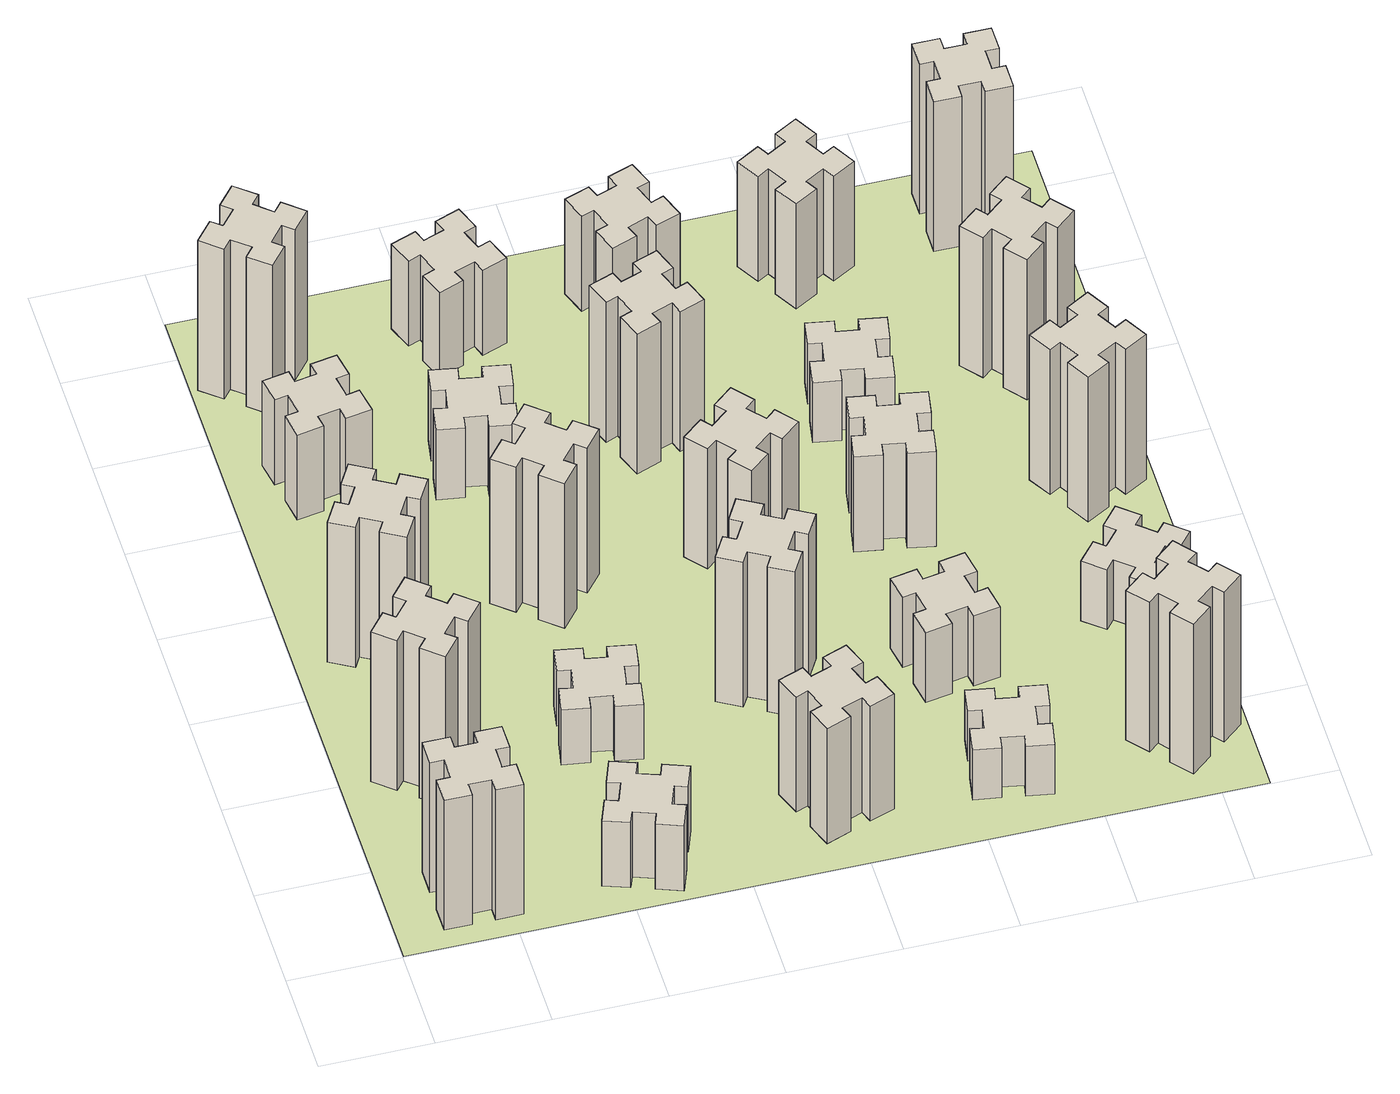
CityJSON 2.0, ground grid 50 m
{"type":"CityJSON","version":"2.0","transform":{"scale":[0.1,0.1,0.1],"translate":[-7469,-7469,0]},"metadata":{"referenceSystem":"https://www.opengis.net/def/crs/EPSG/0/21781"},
"CityObjects":{
"building1":{"type":"Building","attributes":{"class":"1000","function":"1000","usage":"1000","yearOfConstruction":2016,"roofType":"1000","measuredHeight":78,"storeysAboveGround":30,"storeysBelowGround":0},"geometry":[{"type":"Solid","lod":"1","boundaries":[[[[0,1,2,3,4,5,6,7,8,9,10,11,12,13,14,15,16,17,18,19]],[[17,16,20,21]],[[16,15,22,20]],[[15,14,23,22]],[[14,13,24,23]],[[13,12,25,24]],[[12,11,26,25]],[[11,10,27,26]],[[10,9,28,27]],[[9,8,29,28]],[[8,7,30,29]],[[7,6,31,30]],[[6,5,32,31]],[[5,4,33,32]],[[4,3,34,33]],[[3,2,35,34]],[[2,1,36,35]],[[1,0,37,36]],[[0,19,38,37]],[[19,18,39,38]],[[18,17,21,39]],[[24,25,26,27,28,29,30,31,32,33,34,35,36,37,38,39,21,20,22,23]]]]}]},
"building2":{"type":"Building","attributes":{"class":"1000","function":"1000","usage":"1000","yearOfConstruction":2016,"roofType":"1000","measuredHeight":90,"storeysAboveGround":30,"storeysBelowGround":0},"geometry":[{"type":"Solid","lod":"1","boundaries":[[[[40,41,42,43,44,45,46,47,48,49,50,51,52,53,54,55,56,57,58,59]],[[57,56,60,61]],[[56,55,62,60]],[[55,54,63,62]],[[54,53,64,63]],[[53,52,65,64]],[[52,51,66,65]],[[51,50,67,66]],[[50,49,68,67]],[[49,48,69,68]],[[48,47,70,69]],[[47,46,71,70]],[[46,45,72,71]],[[45,44,73,72]],[[44,43,74,73]],[[43,42,75,74]],[[42,41,76,75]],[[41,40,77,76]],[[40,59,78,77]],[[59,58,79,78]],[[58,57,61,79]],[[64,65,66,67,68,69,70,71,72,73,74,75,76,77,78,79,61,60,62,63]]]]}]},
"building3":{"type":"Building","attributes":{"class":"1000","function":"1000","usage":"1000","yearOfConstruction":2016,"roofType":"1000","measuredHeight":84,"storeysAboveGround":30,"storeysBelowGround":0},"geometry":[{"type":"Solid","lod":"1","boundaries":[[[[80,81,82,83,84,85,86,87,88,89,90,91,92,93,94,95,96,97,98,99]],[[97,96,100,101]],[[96,95,102,100]],[[95,94,103,102]],[[94,93,104,103]],[[93,92,105,104]],[[92,91,106,105]],[[91,90,107,106]],[[90,89,108,107]],[[89,88,109,108]],[[88,87,110,109]],[[87,86,111,110]],[[86,85,112,111]],[[85,84,113,112]],[[84,83,114,113]],[[83,82,115,114]],[[82,81,116,115]],[[81,80,117,116]],[[80,99,118,117]],[[99,98,119,118]],[[98,97,101,119]],[[104,105,106,107,108,109,110,111,112,113,114,115,116,117,118,119,101,100,102,103]]]]}]},
"building4":{"type":"Building","attributes":{"class":"1000","function":"1000","usage":"1000","yearOfConstruction":2016,"roofType":"1000","measuredHeight":51,"storeysAboveGround":30,"storeysBelowGround":0},"geometry":[{"type":"Solid","lod":"1","boundaries":[[[[120,121,122,123,124,125,126,127,128,129,130,131,132,133,134,135,136,137,138,139]],[[137,136,140,141]],[[136,135,142,140]],[[135,134,143,142]],[[134,133,144,143]],[[133,132,145,144]],[[132,131,146,145]],[[131,130,147,146]],[[130,129,148,147]],[[129,128,149,148]],[[128,127,150,149]],[[127,126,151,150]],[[126,125,152,151]],[[125,124,153,152]],[[124,123,154,153]],[[123,122,155,154]],[[122,121,156,155]],[[121,120,157,156]],[[120,139,158,157]],[[139,138,159,158]],[[138,137,141,159]],[[144,145,146,147,148,149,150,151,152,153,154,155,156,157,158,159,141,140,142,143]]]]}]},
"building5":{"type":"Building","attributes":{"class":"1000","function":"1000","usage":"1000","yearOfConstruction":2016,"roofType":"1000","measuredHeight":39,"storeysAboveGround":30,"storeysBelowGround":0},"geometry":[{"type":"Solid","lod":"1","boundaries":[[[[160,161,162,163,164,165,166,167,168,169,170,171,172,173,174,175,176,177,178,179]],[[177,176,180,181]],[[176,175,182,180]],[[175,174,183,182]],[[174,173,184,183]],[[173,172,185,184]],[[172,171,186,185]],[[171,170,187,186]],[[170,169,188,187]],[[169,168,189,188]],[[168,167,190,189]],[[167,166,191,190]],[[166,165,192,191]],[[165,164,193,192]],[[164,163,194,193]],[[163,162,195,194]],[[162,161,196,195]],[[161,160,197,196]],[[160,179,198,197]],[[179,178,199,198]],[[178,177,181,199]],[[184,185,186,187,188,189,190,191,192,193,194,195,196,197,198,199,181,180,182,183]]]]}]},
"building6":{"type":"Building","attributes":{"class":"1000","function":"1000","usage":"1000","yearOfConstruction":2016,"roofType":"1000","measuredHeight":90,"storeysAboveGround":30,"storeysBelowGround":0},"geometry":[{"type":"Solid","lod":"1","boundaries":[[[[200,201,202,203,204,205,206,207,208,209,210,211,212,213,214,215,216,217,218,219]],[[217,216,220,221]],[[216,215,222,220]],[[215,214,223,222]],[[214,213,224,223]],[[213,212,225,224]],[[212,211,226,225]],[[211,210,227,226]],[[210,209,228,227]],[[209,208,229,228]],[[208,207,230,229]],[[207,206,231,230]],[[206,205,232,231]],[[205,204,233,232]],[[204,203,234,233]],[[203,202,235,234]],[[202,201,236,235]],[[201,200,237,236]],[[200,219,238,237]],[[219,218,239,238]],[[218,217,221,239]],[[224,225,226,227,228,229,230,231,232,233,234,235,236,237,238,239,221,220,222,223]]]]}]},
"building7":{"type":"Building","attributes":{"class":"1000","function":"1000","usage":"1000","yearOfConstruction":2016,"roofType":"1000","measuredHeight":33,"storeysAboveGround":30,"storeysBelowGround":0},"geometry":[{"type":"Solid","lod":"1","boundaries":[[[[240,241,242,243,244,245,246,247,248,249,250,251,252,253,254,255,256,257,258,259]],[[257,256,260,261]],[[256,255,262,260]],[[255,254,263,262]],[[254,253,264,263]],[[253,252,265,264]],[[252,251,266,265]],[[251,250,267,266]],[[250,249,268,267]],[[249,248,269,268]],[[248,247,270,269]],[[247,246,271,270]],[[246,245,272,271]],[[245,244,273,272]],[[244,243,274,273]],[[243,242,275,274]],[[242,241,276,275]],[[241,240,277,276]],[[240,259,278,277]],[[259,258,279,278]],[[258,257,261,279]],[[264,265,266,267,268,269,270,271,272,273,274,275,276,277,278,279,261,260,262,263]]]]}]},
"building8":{"type":"Building","attributes":{"class":"1000","function":"1000","usage":"1000","yearOfConstruction":2016,"roofType":"1000","measuredHeight":87,"storeysAboveGround":30,"storeysBelowGround":0},"geometry":[{"type":"Solid","lod":"1","boundaries":[[[[280,281,282,283,284,285,286,287,288,289,290,291,292,293,294,295,296,297,298,299]],[[297,296,300,301]],[[296,295,302,300]],[[295,294,303,302]],[[294,293,304,303]],[[293,292,305,304]],[[292,291,306,305]],[[291,290,307,306]],[[290,289,308,307]],[[289,288,309,308]],[[288,287,310,309]],[[287,286,311,310]],[[286,285,312,311]],[[285,284,313,312]],[[284,283,314,313]],[[283,282,315,314]],[[282,281,316,315]],[[281,280,317,316]],[[280,299,318,317]],[[299,298,319,318]],[[298,297,301,319]],[[304,305,306,307,308,309,310,311,312,313,314,315,316,317,318,319,301,300,302,303]]]]}]},
"building9":{"type":"Building","attributes":{"class":"1000","function":"1000","usage":"1000","yearOfConstruction":2016,"roofType":"1000","measuredHeight":42,"storeysAboveGround":30,"storeysBelowGround":0},"geometry":[{"type":"Solid","lod":"1","boundaries":[[[[320,321,322,323,324,325,326,327,328,329,330,331,332,333,334,335,336,337,338,339]],[[337,336,340,341]],[[336,335,342,340]],[[335,334,343,342]],[[334,333,344,343]],[[333,332,345,344]],[[332,331,346,345]],[[331,330,347,346]],[[330,329,348,347]],[[329,328,349,348]],[[328,327,350,349]],[[327,326,351,350]],[[326,325,352,351]],[[325,324,353,352]],[[324,323,354,353]],[[323,322,355,354]],[[322,321,356,355]],[[321,320,357,356]],[[320,339,358,357]],[[339,338,359,358]],[[338,337,341,359]],[[344,345,346,347,348,349,350,351,352,353,354,355,356,357,358,359,341,340,342,343]]]]}]},
"building10":{"type":"Building","attributes":{"class":"1000","function":"1000","usage":"1000","yearOfConstruction":2016,"roofType":"1000","measuredHeight":69,"storeysAboveGround":30,"storeysBelowGround":0},"geometry":[{"type":"Solid","lod":"1","boundaries":[[[[360,361,362,363,364,365,366,367,368,369,370,371,372,373,374,375,376,377,378,379]],[[377,376,380,381]],[[376,375,382,380]],[[375,374,383,382]],[[374,373,384,383]],[[373,372,385,384]],[[372,371,386,385]],[[371,370,387,386]],[[370,369,388,387]],[[369,368,389,388]],[[368,367,390,389]],[[367,366,391,390]],[[366,365,392,391]],[[365,364,393,392]],[[364,363,394,393]],[[363,362,395,394]],[[362,361,396,395]],[[361,360,397,396]],[[360,379,398,397]],[[379,378,399,398]],[[378,377,381,399]],[[384,385,386,387,388,389,390,391,392,393,394,395,396,397,398,399,381,380,382,383]]]]}]},
"building11":{"type":"Building","attributes":{"class":"1000","function":"1000","usage":"1000","yearOfConstruction":2016,"roofType":"1000","measuredHeight":51,"storeysAboveGround":30,"storeysBelowGround":0},"geometry":[{"type":"Solid","lod":"1","boundaries":[[[[400,401,402,403,404,405,406,407,408,409,410,411,412,413,414,415,416,417,418,419]],[[417,416,420,421]],[[416,415,422,420]],[[415,414,423,422]],[[414,413,424,423]],[[413,412,425,424]],[[412,411,426,425]],[[411,410,427,426]],[[410,409,428,427]],[[409,408,429,428]],[[408,407,430,429]],[[407,406,431,430]],[[406,405,432,431]],[[405,404,433,432]],[[404,403,434,433]],[[403,402,435,434]],[[402,401,436,435]],[[401,400,437,436]],[[400,419,438,437]],[[419,418,439,438]],[[418,417,421,439]],[[424,425,426,427,428,429,430,431,432,433,434,435,436,437,438,439,421,420,422,423]]]]}]},
"building12":{"type":"Building","attributes":{"class":"1000","function":"1000","usage":"1000","yearOfConstruction":2016,"roofType":"1000","measuredHeight":87,"storeysAboveGround":30,"storeysBelowGround":0},"geometry":[{"type":"Solid","lod":"1","boundaries":[[[[440,441,442,443,444,445,446,447,448,449,450,451,452,453,454,455,456,457,458,459]],[[457,456,460,461]],[[456,455,462,460]],[[455,454,463,462]],[[454,453,464,463]],[[453,452,465,464]],[[452,451,466,465]],[[451,450,467,466]],[[450,449,468,467]],[[449,448,469,468]],[[448,447,470,469]],[[447,446,471,470]],[[446,445,472,471]],[[445,444,473,472]],[[444,443,474,473]],[[443,442,475,474]],[[442,441,476,475]],[[441,440,477,476]],[[440,459,478,477]],[[459,458,479,478]],[[458,457,461,479]],[[464,465,466,467,468,469,470,471,472,473,474,475,476,477,478,479,461,460,462,463]]]]}]},
"building13":{"type":"Building","attributes":{"class":"1000","function":"1000","usage":"1000","yearOfConstruction":2016,"roofType":"1000","measuredHeight":72,"storeysAboveGround":30,"storeysBelowGround":0},"geometry":[{"type":"Solid","lod":"1","boundaries":[[[[480,481,482,483,484,485,486,487,488,489,490,491,492,493,494,495,496,497,498,499]],[[497,496,500,501]],[[496,495,502,500]],[[495,494,503,502]],[[494,493,504,503]],[[493,492,505,504]],[[492,491,506,505]],[[491,490,507,506]],[[490,489,508,507]],[[489,488,509,508]],[[488,487,510,509]],[[487,486,511,510]],[[486,485,512,511]],[[485,484,513,512]],[[484,483,514,513]],[[483,482,515,514]],[[482,481,516,515]],[[481,480,517,516]],[[480,499,518,517]],[[499,498,519,518]],[[498,497,501,519]],[[504,505,506,507,508,509,510,511,512,513,514,515,516,517,518,519,501,500,502,503]]]]}]},
"building14":{"type":"Building","attributes":{"class":"1000","function":"1000","usage":"1000","yearOfConstruction":2016,"roofType":"1000","measuredHeight":84,"storeysAboveGround":30,"storeysBelowGround":0},"geometry":[{"type":"Solid","lod":"1","boundaries":[[[[520,521,522,523,524,525,526,527,528,529,530,531,532,533,534,535,536,537,538,539]],[[537,536,540,541]],[[536,535,542,540]],[[535,534,543,542]],[[534,533,544,543]],[[533,532,545,544]],[[532,531,546,545]],[[531,530,547,546]],[[530,529,548,547]],[[529,528,549,548]],[[528,527,550,549]],[[527,526,551,550]],[[526,525,552,551]],[[525,524,553,552]],[[524,523,554,553]],[[523,522,555,554]],[[522,521,556,555]],[[521,520,557,556]],[[520,539,558,557]],[[539,538,559,558]],[[538,537,541,559]],[[544,545,546,547,548,549,550,551,552,553,554,555,556,557,558,559,541,540,542,543]]]]}]},
"building15":{"type":"Building","attributes":{"class":"1000","function":"1000","usage":"1000","yearOfConstruction":2016,"roofType":"1000","measuredHeight":30,"storeysAboveGround":30,"storeysBelowGround":0},"geometry":[{"type":"Solid","lod":"1","boundaries":[[[[560,561,562,563,564,565,566,567,568,569,570,571,572,573,574,575,576,577,578,579]],[[577,576,580,581]],[[576,575,582,580]],[[575,574,583,582]],[[574,573,584,583]],[[573,572,585,584]],[[572,571,586,585]],[[571,570,587,586]],[[570,569,588,587]],[[569,568,589,588]],[[568,567,590,589]],[[567,566,591,590]],[[566,565,592,591]],[[565,564,593,592]],[[564,563,594,593]],[[563,562,595,594]],[[562,561,596,595]],[[561,560,597,596]],[[560,579,598,597]],[[579,578,599,598]],[[578,577,581,599]],[[584,585,586,587,588,589,590,591,592,593,594,595,596,597,598,599,581,580,582,583]]]]}]},
"building16":{"type":"Building","attributes":{"class":"1000","function":"1000","usage":"1000","yearOfConstruction":2016,"roofType":"1000","measuredHeight":57,"storeysAboveGround":30,"storeysBelowGround":0},"geometry":[{"type":"Solid","lod":"1","boundaries":[[[[600,601,602,603,604,605,606,607,608,609,610,611,612,613,614,615,616,617,618,619]],[[617,616,620,621]],[[616,615,622,620]],[[615,614,623,622]],[[614,613,624,623]],[[613,612,625,624]],[[612,611,626,625]],[[611,610,627,626]],[[610,609,628,627]],[[609,608,629,628]],[[608,607,630,629]],[[607,606,631,630]],[[606,605,632,631]],[[605,604,633,632]],[[604,603,634,633]],[[603,602,635,634]],[[602,601,636,635]],[[601,600,637,636]],[[600,619,638,637]],[[619,618,639,638]],[[618,617,621,639]],[[624,625,626,627,628,629,630,631,632,633,634,635,636,637,638,639,621,620,622,623]]]]}]},
"building17":{"type":"Building","attributes":{"class":"1000","function":"1000","usage":"1000","yearOfConstruction":2016,"roofType":"1000","measuredHeight":42,"storeysAboveGround":30,"storeysBelowGround":0},"geometry":[{"type":"Solid","lod":"1","boundaries":[[[[640,641,642,643,644,645,646,647,648,649,650,651,652,653,654,655,656,657,658,659]],[[657,656,660,661]],[[656,655,662,660]],[[655,654,663,662]],[[654,653,664,663]],[[653,652,665,664]],[[652,651,666,665]],[[651,650,667,666]],[[650,649,668,667]],[[649,648,669,668]],[[648,647,670,669]],[[647,646,671,670]],[[646,645,672,671]],[[645,644,673,672]],[[644,643,674,673]],[[643,642,675,674]],[[642,641,676,675]],[[641,640,677,676]],[[640,659,678,677]],[[659,658,679,678]],[[658,657,661,679]],[[664,665,666,667,668,669,670,671,672,673,674,675,676,677,678,679,661,660,662,663]]]]}]},
"building18":{"type":"Building","attributes":{"class":"1000","function":"1000","usage":"1000","yearOfConstruction":2016,"roofType":"1000","measuredHeight":57,"storeysAboveGround":30,"storeysBelowGround":0},"geometry":[{"type":"Solid","lod":"1","boundaries":[[[[680,681,682,683,684,685,686,687,688,689,690,691,692,693,694,695,696,697,698,699]],[[697,696,700,701]],[[696,695,702,700]],[[695,694,703,702]],[[694,693,704,703]],[[693,692,705,704]],[[692,691,706,705]],[[691,690,707,706]],[[690,689,708,707]],[[689,688,709,708]],[[688,687,710,709]],[[687,686,711,710]],[[686,685,712,711]],[[685,684,713,712]],[[684,683,714,713]],[[683,682,715,714]],[[682,681,716,715]],[[681,680,717,716]],[[680,699,718,717]],[[699,698,719,718]],[[698,697,701,719]],[[704,705,706,707,708,709,710,711,712,713,714,715,716,717,718,719,701,700,702,703]]]]}]},
"building19":{"type":"Building","attributes":{"class":"1000","function":"1000","usage":"1000","yearOfConstruction":2016,"roofType":"1000","measuredHeight":36,"storeysAboveGround":30,"storeysBelowGround":0},"geometry":[{"type":"Solid","lod":"1","boundaries":[[[[720,721,722,723,724,725,726,727,728,729,730,731,732,733,734,735,736,737,738,739]],[[737,736,740,741]],[[736,735,742,740]],[[735,734,743,742]],[[734,733,744,743]],[[733,732,745,744]],[[732,731,746,745]],[[731,730,747,746]],[[730,729,748,747]],[[729,728,749,748]],[[728,727,750,749]],[[727,726,751,750]],[[726,725,752,751]],[[725,724,753,752]],[[724,723,754,753]],[[723,722,755,754]],[[722,721,756,755]],[[721,720,757,756]],[[720,739,758,757]],[[739,738,759,758]],[[738,737,741,759]],[[744,745,746,747,748,749,750,751,752,753,754,755,756,757,758,759,741,740,742,743]]]]}]},
"building20":{"type":"Building","attributes":{"class":"1000","function":"1000","usage":"1000","yearOfConstruction":2016,"roofType":"1000","measuredHeight":90,"storeysAboveGround":30,"storeysBelowGround":0},"geometry":[{"type":"Solid","lod":"1","boundaries":[[[[760,761,762,763,764,765,766,767,768,769,770,771,772,773,774,775,776,777,778,779]],[[777,776,780,781]],[[776,775,782,780]],[[775,774,783,782]],[[774,773,784,783]],[[773,772,785,784]],[[772,771,786,785]],[[771,770,787,786]],[[770,769,788,787]],[[769,768,789,788]],[[768,767,790,789]],[[767,766,791,790]],[[766,765,792,791]],[[765,764,793,792]],[[764,763,794,793]],[[763,762,795,794]],[[762,761,796,795]],[[761,760,797,796]],[[760,779,798,797]],[[779,778,799,798]],[[778,777,781,799]],[[784,785,786,787,788,789,790,791,792,793,794,795,796,797,798,799,781,780,782,783]]]]}]},
"building21":{"type":"Building","attributes":{"class":"1000","function":"1000","usage":"1000","yearOfConstruction":2016,"roofType":"1000","measuredHeight":63,"storeysAboveGround":30,"storeysBelowGround":0},"geometry":[{"type":"Solid","lod":"1","boundaries":[[[[800,801,802,803,804,805,806,807,808,809,810,811,812,813,814,815,816,817,818,819]],[[817,816,820,821]],[[816,815,822,820]],[[815,814,823,822]],[[814,813,824,823]],[[813,812,825,824]],[[812,811,826,825]],[[811,810,827,826]],[[810,809,828,827]],[[809,808,829,828]],[[808,807,830,829]],[[807,806,831,830]],[[806,805,832,831]],[[805,804,833,832]],[[804,803,834,833]],[[803,802,835,834]],[[802,801,836,835]],[[801,800,837,836]],[[800,819,838,837]],[[819,818,839,838]],[[818,817,821,839]],[[824,825,826,827,828,829,830,831,832,833,834,835,836,837,838,839,821,820,822,823]]]]}]},
"building22":{"type":"Building","attributes":{"class":"1000","function":"1000","usage":"1000","yearOfConstruction":2016,"roofType":"1000","measuredHeight":36,"storeysAboveGround":30,"storeysBelowGround":0},"geometry":[{"type":"Solid","lod":"1","boundaries":[[[[840,841,842,843,844,845,846,847,848,849,850,851,852,853,854,855,856,857,858,859]],[[857,856,860,861]],[[856,855,862,860]],[[855,854,863,862]],[[854,853,864,863]],[[853,852,865,864]],[[852,851,866,865]],[[851,850,867,866]],[[850,849,868,867]],[[849,848,869,868]],[[848,847,870,869]],[[847,846,871,870]],[[846,845,872,871]],[[845,844,873,872]],[[844,843,874,873]],[[843,842,875,874]],[[842,841,876,875]],[[841,840,877,876]],[[840,859,878,877]],[[859,858,879,878]],[[858,857,861,879]],[[864,865,866,867,868,869,870,871,872,873,874,875,876,877,878,879,861,860,862,863]]]]}]},
"building23":{"type":"Building","attributes":{"class":"1000","function":"1000","usage":"1000","yearOfConstruction":2016,"roofType":"1000","measuredHeight":87,"storeysAboveGround":30,"storeysBelowGround":0},"geometry":[{"type":"Solid","lod":"1","boundaries":[[[[880,881,882,883,884,885,886,887,888,889,890,891,892,893,894,895,896,897,898,899]],[[897,896,900,901]],[[896,895,902,900]],[[895,894,903,902]],[[894,893,904,903]],[[893,892,905,904]],[[892,891,906,905]],[[891,890,907,906]],[[890,889,908,907]],[[889,888,909,908]],[[888,887,910,909]],[[887,886,911,910]],[[886,885,912,911]],[[885,884,913,912]],[[884,883,914,913]],[[883,882,915,914]],[[882,881,916,915]],[[881,880,917,916]],[[880,899,918,917]],[[899,898,919,918]],[[898,897,901,919]],[[904,905,906,907,908,909,910,911,912,913,914,915,916,917,918,919,901,900,902,903]]]]}]},
"building24":{"type":"Building","attributes":{"class":"1000","function":"1000","usage":"1000","yearOfConstruction":2016,"roofType":"1000","measuredHeight":84,"storeysAboveGround":30,"storeysBelowGround":0},"geometry":[{"type":"Solid","lod":"1","boundaries":[[[[920,921,922,923,924,925,926,927,928,929,930,931,932,933,934,935,936,937,938,939]],[[937,936,940,941]],[[936,935,942,940]],[[935,934,943,942]],[[934,933,944,943]],[[933,932,945,944]],[[932,931,946,945]],[[931,930,947,946]],[[930,929,948,947]],[[929,928,949,948]],[[928,927,950,949]],[[927,926,951,950]],[[926,925,952,951]],[[925,924,953,952]],[[924,923,954,953]],[[923,922,955,954]],[[922,921,956,955]],[[921,920,957,956]],[[920,939,958,957]],[[939,938,959,958]],[[938,937,941,959]],[[944,945,946,947,948,949,950,951,952,953,954,955,956,957,958,959,941,940,942,943]]]]}]},
"building25":{"type":"Building","attributes":{"class":"1000","function":"1000","usage":"1000","yearOfConstruction":2016,"roofType":"1000","measuredHeight":90,"storeysAboveGround":30,"storeysBelowGround":0},"geometry":[{"type":"Solid","lod":"1","boundaries":[[[[960,961,962,963,964,965,966,967,968,969,970,971,972,973,974,975,976,977,978,979]],[[977,976,980,981]],[[976,975,982,980]],[[975,974,983,982]],[[974,973,984,983]],[[973,972,985,984]],[[972,971,986,985]],[[971,970,987,986]],[[970,969,988,987]],[[969,968,989,988]],[[968,967,990,989]],[[967,966,991,990]],[[966,965,992,991]],[[965,964,993,992]],[[964,963,994,993]],[[963,962,995,994]],[[962,961,996,995]],[[961,960,997,996]],[[960,979,998,997]],[[979,978,999,998]],[[978,977,981,999]],[[984,985,986,987,988,989,990,991,992,993,994,995,996,997,998,999,981,980,982,983]]]]}]},
"landuse1":{"type":"LandUse","attributes":{"name":"plot1","function":"1010"},"geometry":[{"type":"MultiSurface","lod":"1","boundaries":[[[1000,1001,1002,1003]]]}]}
},
"vertices":[
[265,325,0],[265,225,0],[205,225,0],[205,105,0],[325,105,0],[325,165,0],[425,165,0],[425,105,0],[545,105,0],[545,225,0],[485,225,0],[485,325,0],[545,325,0],[545,445,0],[425,445,0],[425,385,0],[325,385,0],[325,445,0],[205,445,0],[205,325,0],[325,385,780],[325,445,780],[425,385,780],[425,445,780],[545,445,780],[545,325,780],[485,325,780],[485,225,780],[545,225,780],[545,105,780],[425,105,780],[425,165,780],[325,165,780],[325,105,780],[205,105,780],[205,225,780],[265,225,780],[265,325,780],[205,325,780],[205,445,780],
[484,1067,0],[408,1132,0],[446,1178,0],[354,1255,0],[277,1163,0],[323,1124,0],[259,1048,0],[213,1086,0],[136,994,0],[228,917,0],[266,963,0],[343,899,0],[304,853,0],[396,776,0],[473,868,0],[427,906,0],[492,983,0],[538,944,0],[615,1036,0],[523,1113,0],[492,983,900],[538,944,900],[427,906,900],[473,868,900],[396,776,900],[304,853,900],[343,899,900],[266,963,900],[228,917,900],[136,994,900],[213,1086,900],[259,1048,900],[323,1124,900],[277,1163,900],[354,1255,900],[446,1178,900],[408,1132,900],[484,1067,900],[523,1113,900],[615,1036,900],
[474,1826,0],[387,1876,0],[417,1928,0],[313,1988,0],[253,1884,0],[305,1854,0],[255,1767,0],[203,1797,0],[143,1693,0],[247,1633,0],[277,1685,0],[364,1635,0],[334,1583,0],[438,1523,0],[498,1627,0],[446,1657,0],[496,1744,0],[548,1714,0],[608,1818,0],[504,1878,0],[496,1744,840],[548,1714,840],[446,1657,840],[498,1627,840],[438,1523,840],[334,1583,840],[364,1635,840],[277,1685,840],[247,1633,840],[143,1693,840],[203,1797,840],[255,1767,840],[305,1854,840],[253,1884,840],[313,1988,840],[417,1928,840],[387,1876,840],[474,1826,840],[504,1878,840],[608,1818,840],
[405,2812,0],[307,2795,0],[297,2854,0],[178,2833,0],[199,2715,0],[258,2725,0],[276,2627,0],[217,2617,0],[237,2498,0],[356,2519,0],[345,2578,0],[444,2596,0],[454,2537,0],[572,2557,0],[551,2676,0],[492,2665,0],[475,2764,0],[534,2774,0],[513,2892,0],[395,2871,0],[475,2764,510],[534,2774,510],[492,2665,510],[551,2676,510],[572,2557,510],[454,2537,510],[444,2596,510],[345,2578,510],[356,2519,510],[237,2498,510],[217,2617,510],[276,2627,510],[258,2725,510],[199,2715,510],[178,2833,510],[297,2854,510],[307,2795,510],[405,2812,510],[395,2871,510],[513,2892,510],
[1029,360,0],[995,266,0],[939,287,0],[897,174,0],[1010,133,0],[1031,189,0],[1125,155,0],[1104,99,0],[1217,57,0],[1258,170,0],[1202,191,0],[1236,285,0],[1292,264,0],[1333,377,0],[1220,418,0],[1200,362,0],[1106,396,0],[1127,452,0],[1014,493,0],[973,380,0],[1106,396,390],[1127,452,390],[1200,362,390],[1220,418,390],[1333,377,390],[1292,264,390],[1236,285,390],[1202,191,390],[1258,170,390],[1217,57,390],[1104,99,390],[1125,155,390],[1031,189,390],[1010,133,390],[897,174,390],[939,287,390],[995,266,390],[1029,360,390],[973,380,390],[1014,493,390],
[384,3387,0],[308,3452,0],[346,3498,0],[254,3575,0],[177,3483,0],[223,3444,0],[159,3368,0],[113,3406,0],[36,3314,0],[128,3237,0],[166,3283,0],[243,3219,0],[204,3173,0],[296,3096,0],[373,3188,0],[327,3226,0],[392,3303,0],[438,3264,0],[515,3356,0],[423,3433,0],[392,3303,900],[438,3264,900],[327,3226,900],[373,3188,900],[296,3096,900],[204,3173,900],[243,3219,900],[166,3283,900],[128,3237,900],[36,3314,900],[113,3406,900],[159,3368,900],[223,3444,900],[177,3483,900],[254,3575,900],[346,3498,900],[308,3452,900],[384,3387,900],[423,3433,900],[515,3356,900],
[1047,916,0],[1145,898,0],[1135,839,0],[1253,818,0],[1274,937,0],[1215,947,0],[1232,1045,0],[1291,1035,0],[1312,1153,0],[1194,1174,0],[1184,1115,0],[1085,1132,0],[1096,1191,0],[977,1212,0],[957,1094,0],[1016,1084,0],[998,985,0],[939,996,0],[918,877,0],[1037,857,0],[998,985,330],[939,996,330],[1016,1084,330],[957,1094,330],[977,1212,330],[1096,1191,330],[1085,1132,330],[1184,1115,330],[1194,1174,330],[1312,1153,330],[1291,1035,330],[1232,1045,330],[1215,947,330],[1274,937,330],[1253,818,330],[1135,839,330],[1145,898,330],[1047,916,330],[1037,857,330],[918,877,330],
[1224,1907,0],[1148,1972,0],[1186,2018,0],[1094,2095,0],[1017,2003,0],[1063,1964,0],[999,1888,0],[953,1926,0],[876,1834,0],[968,1757,0],[1006,1803,0],[1083,1739,0],[1044,1693,0],[1136,1616,0],[1213,1708,0],[1167,1746,0],[1232,1823,0],[1278,1784,0],[1355,1876,0],[1263,1953,0],[1232,1823,870],[1278,1784,870],[1167,1746,870],[1213,1708,870],[1136,1616,870],[1044,1693,870],[1083,1739,870],[1006,1803,870],[968,1757,870],[876,1834,870],[953,1926,870],[999,1888,870],[1063,1964,870],[1017,2003,870],[1094,2095,870],[1186,2018,870],[1148,1972,870],[1224,1907,870],[1263,1953,870],[1355,1876,870],
[1115,2527,0],[1132,2625,0],[1191,2615,0],[1212,2733,0],[1094,2754,0],[1084,2695,0],[985,2712,0],[996,2771,0],[877,2792,0],[857,2674,0],[916,2664,0],[898,2565,0],[839,2576,0],[818,2457,0],[937,2437,0],[947,2496,0],[1045,2478,0],[1035,2419,0],[1153,2398,0],[1174,2517,0],[1045,2478,420],[1035,2419,420],[947,2496,420],[937,2437,420],[818,2457,420],[839,2576,420],[898,2565,420],[916,2664,420],[857,2674,420],[877,2792,420],[996,2771,420],[985,2712,420],[1084,2695,420],[1094,2754,420],[1212,2733,420],[1191,2615,420],[1132,2625,420],[1115,2527,420],[1174,2517,420],[1153,2398,420],
[1965,496,0],[1871,462,0],[1850,518,0],[1737,477,0],[1779,364,0],[1835,385,0],[1869,291,0],[1813,270,0],[1854,157,0],[1967,199,0],[1946,255,0],[2040,289,0],[2060,233,0],[2173,274,0],[2132,387,0],[2076,366,0],[2042,460,0],[2098,480,0],[2057,593,0],[1944,552,0],[2042,460,690],[2098,480,690],[2076,366,690],[2132,387,690],[2173,274,690],[2060,233,690],[2040,289,690],[1946,255,690],[1967,199,690],[1854,157,690],[1813,270,690],[1869,291,690],[1835,385,690],[1779,364,690],[1737,477,690],[1850,518,690],[1871,462,690],[1965,496,690],[1944,552,690],[2057,593,690],
[1125,3456,0],[1031,3422,0],[1010,3478,0],[897,3437,0],[939,3324,0],[995,3345,0],[1029,3251,0],[973,3230,0],[1014,3117,0],[1127,3159,0],[1106,3215,0],[1200,3249,0],[1220,3193,0],[1333,3234,0],[1292,3347,0],[1236,3326,0],[1202,3420,0],[1258,3440,0],[1217,3553,0],[1104,3512,0],[1202,3420,510],[1258,3440,510],[1236,3326,510],[1292,3347,510],[1333,3234,510],[1220,3193,510],[1200,3249,510],[1106,3215,510],[1127,3159,510],[1014,3117,510],[973,3230,510],[1029,3251,510],[995,3345,510],[939,3324,510],[897,3437,510],[1010,3478,510],[1031,3422,510],[1125,3456,510],[1104,3512,510],[1217,3553,510],
[1926,1017,0],[1976,1104,0],[2028,1074,0],[2088,1178,0],[1984,1238,0],[1954,1186,0],[1867,1236,0],[1897,1288,0],[1793,1348,0],[1733,1244,0],[1785,1214,0],[1735,1127,0],[1683,1157,0],[1623,1053,0],[1727,993,0],[1757,1045,0],[1844,995,0],[1814,943,0],[1918,883,0],[1978,987,0],[1844,995,870],[1814,943,870],[1757,1045,870],[1727,993,870],[1623,1053,870],[1683,1157,870],[1735,1127,870],[1785,1214,870],[1733,1244,870],[1793,1348,870],[1897,1288,870],[1867,1236,870],[1954,1186,870],[1984,1238,870],[2088,1178,870],[2028,1074,870],[1976,1104,870],[1926,1017,870],[1978,987,870],[1918,883,870],
[2072,1888,0],[2007,1964,0],[2053,2003,0],[1976,2095,0],[1884,2018,0],[1923,1972,0],[1846,1907,0],[1808,1953,0],[1716,1876,0],[1793,1784,0],[1839,1823,0],[1903,1746,0],[1857,1708,0],[1934,1616,0],[2026,1693,0],[1988,1739,0],[2064,1803,0],[2103,1757,0],[2195,1834,0],[2118,1926,0],[2064,1803,720],[2103,1757,720],[1988,1739,720],[2026,1693,720],[1934,1616,720],[1857,1708,720],[1903,1746,720],[1839,1823,720],[1793,1784,720],[1716,1876,720],[1808,1953,720],[1846,1907,720],[1923,1972,720],[1884,2018,720],[1976,2095,720],[2053,2003,720],[2007,1964,720],[2072,1888,720],[2118,1926,720],[2195,1834,720],
[1876,2586,0],[1842,2680,0],[1898,2700,0],[1857,2813,0],[1744,2772,0],[1765,2716,0],[1671,2682,0],[1650,2738,0],[1537,2697,0],[1579,2584,0],[1635,2605,0],[1669,2511,0],[1613,2490,0],[1654,2377,0],[1767,2419,0],[1746,2475,0],[1840,2509,0],[1860,2453,0],[1973,2494,0],[1932,2607,0],[1840,2509,840],[1860,2453,840],[1746,2475,840],[1767,2419,840],[1654,2377,840],[1613,2490,840],[1669,2511,840],[1635,2605,840],[1579,2584,840],[1537,2697,840],[1650,2738,840],[1671,2682,840],[1765,2716,840],[1744,2772,840],[1857,2813,840],[1898,2700,840],[1842,2680,840],[1876,2586,840],[1932,2607,840],[1973,2494,840],
[2596,444,0],[2578,345,0],[2519,356,0],[2498,237,0],[2617,217,0],[2627,276,0],[2725,258,0],[2715,199,0],[2833,178,0],[2854,297,0],[2795,307,0],[2812,405,0],[2871,395,0],[2892,513,0],[2774,534,0],[2764,475,0],[2665,492,0],[2676,551,0],[2557,572,0],[2537,454,0],[2665,492,300],[2676,551,300],[2764,475,300],[2774,534,300],[2892,513,300],[2871,395,300],[2812,405,300],[2795,307,300],[2854,297,300],[2833,178,300],[2715,199,300],[2725,258,300],[2627,276,300],[2617,217,300],[2498,237,300],[2519,356,300],[2578,345,300],[2596,444,300],[2537,454,300],[2557,572,300],
[1865,3456,0],[1771,3422,0],[1750,3478,0],[1637,3437,0],[1679,3324,0],[1735,3345,0],[1769,3251,0],[1713,3230,0],[1754,3117,0],[1867,3159,0],[1846,3215,0],[1940,3249,0],[1960,3193,0],[2073,3234,0],[2032,3347,0],[1976,3326,0],[1942,3420,0],[1998,3440,0],[1957,3553,0],[1844,3512,0],[1942,3420,570],[1998,3440,570],[1976,3326,570],[2032,3347,570],[2073,3234,570],[1960,3193,570],[1940,3249,570],[1846,3215,570],[1867,3159,570],[1754,3117,570],[1713,3230,570],[1769,3251,570],[1735,3345,570],[1679,3324,570],[1637,3437,570],[1750,3478,570],[1771,3422,570],[1865,3456,570],[1844,3512,570],[1957,3553,570],
[2625,1132,0],[2527,1115,0],[2517,1174,0],[2398,1153,0],[2419,1035,0],[2478,1045,0],[2496,947,0],[2437,937,0],[2457,818,0],[2576,839,0],[2565,898,0],[2664,916,0],[2674,857,0],[2792,877,0],[2771,996,0],[2712,985,0],[2695,1084,0],[2754,1094,0],[2733,1212,0],[2615,1191,0],[2695,1084,420],[2754,1094,420],[2712,985,420],[2771,996,420],[2792,877,420],[2674,857,420],[2664,916,420],[2565,898,420],[2576,839,420],[2457,818,420],[2437,937,420],[2496,947,420],[2478,1045,420],[2419,1035,420],[2398,1153,420],[2517,1174,420],[2527,1115,420],[2625,1132,420],[2615,1191,420],[2733,1212,420],
[2527,1756,0],[2625,1738,0],[2615,1679,0],[2733,1658,0],[2754,1777,0],[2695,1787,0],[2712,1885,0],[2771,1875,0],[2792,1993,0],[2674,2014,0],[2664,1955,0],[2565,1972,0],[2576,2031,0],[2457,2052,0],[2437,1934,0],[2496,1924,0],[2478,1825,0],[2419,1836,0],[2398,1717,0],[2517,1697,0],[2478,1825,570],[2419,1836,570],[2496,1924,570],[2437,1934,570],[2457,2052,570],[2576,2031,570],[2565,1972,570],[2664,1955,570],[2674,2014,570],[2792,1993,570],[2771,1875,570],[2712,1885,570],[2695,1787,570],[2754,1777,570],[2733,1658,570],[2615,1679,570],[2625,1738,570],[2527,1756,570],[2517,1697,570],[2398,1717,570],
[2496,2564,0],[2478,2465,0],[2419,2476,0],[2398,2357,0],[2517,2337,0],[2527,2396,0],[2625,2378,0],[2615,2319,0],[2733,2298,0],[2754,2417,0],[2695,2427,0],[2712,2525,0],[2771,2515,0],[2792,2633,0],[2674,2654,0],[2664,2595,0],[2565,2612,0],[2576,2671,0],[2457,2692,0],[2437,2574,0],[2565,2612,360],[2576,2671,360],[2664,2595,360],[2674,2654,360],[2792,2633,360],[2771,2515,360],[2712,2525,360],[2695,2427,360],[2754,2417,360],[2733,2298,360],[2615,2319,360],[2625,2378,360],[2527,2396,360],[2517,2337,360],[2398,2357,360],[2419,2476,360],[2478,2465,360],[2496,2564,360],[2437,2574,360],[2457,2692,360],
[3468,259,0],[3544,323,0],[3583,277,0],[3675,354,0],[3598,446,0],[3552,408,0],[3487,484,0],[3533,523,0],[3456,615,0],[3364,538,0],[3403,492,0],[3326,427,0],[3288,473,0],[3196,396,0],[3273,304,0],[3319,343,0],[3383,266,0],[3337,228,0],[3414,136,0],[3506,213,0],[3383,266,900],[3337,228,900],[3319,343,900],[3273,304,900],[3196,396,900],[3288,473,900],[3326,427,900],[3403,492,900],[3364,538,900],[3456,615,900],[3533,523,900],[3487,484,900],[3552,408,900],[3598,446,900],[3675,354,900],[3583,277,900],[3544,323,900],[3468,259,900],[3506,213,900],[3414,136,900],
[2716,3347,0],[2666,3434,0],[2718,3464,0],[2658,3568,0],[2554,3508,0],[2584,3456,0],[2497,3406,0],[2467,3458,0],[2363,3398,0],[2423,3294,0],[2475,3324,0],[2525,3237,0],[2473,3207,0],[2533,3103,0],[2637,3163,0],[2607,3215,0],[2694,3265,0],[2724,3213,0],[2828,3273,0],[2768,3377,0],[2694,3265,630],[2724,3213,630],[2607,3215,630],[2637,3163,630],[2533,3103,630],[2473,3207,630],[2525,3237,630],[2475,3324,630],[2423,3294,630],[2363,3398,630],[2467,3458,630],[2497,3406,630],[2584,3456,630],[2554,3508,630],[2658,3568,630],[2718,3464,630],[2666,3434,630],[2716,3347,630],[2768,3377,630],[2828,3273,630],
[3487,1006,0],[3552,1083,0],[3598,1044,0],[3675,1136,0],[3583,1213,0],[3544,1167,0],[3468,1232,0],[3506,1278,0],[3414,1355,0],[3337,1263,0],[3383,1224,0],[3319,1148,0],[3273,1186,0],[3196,1094,0],[3288,1017,0],[3326,1063,0],[3403,999,0],[3364,953,0],[3456,876,0],[3533,968,0],[3403,999,360],[3364,953,360],[3326,1063,360],[3288,1017,360],[3196,1094,360],[3273,1186,360],[3319,1148,360],[3383,1224,360],[3337,1263,360],[3414,1355,360],[3506,1278,360],[3468,1232,360],[3544,1167,360],[3583,1213,360],[3675,1136,360],[3598,1044,360],[3552,1083,360],[3487,1006,360],[3533,968,360],[3456,876,360],
[3556,1867,0],[3506,1954,0],[3558,1984,0],[3498,2088,0],[3394,2028,0],[3424,1976,0],[3337,1926,0],[3307,1978,0],[3203,1918,0],[3263,1814,0],[3315,1844,0],[3365,1757,0],[3313,1727,0],[3373,1623,0],[3477,1683,0],[3447,1735,0],[3534,1785,0],[3564,1733,0],[3668,1793,0],[3608,1897,0],[3534,1785,870],[3564,1733,870],[3447,1735,870],[3477,1683,870],[3373,1623,870],[3313,1727,870],[3365,1757,870],[3315,1844,870],[3263,1814,870],[3203,1918,870],[3307,1978,870],[3337,1926,870],[3424,1976,870],[3394,2028,870],[3498,2088,870],[3558,1984,870],[3506,1954,870],[3556,1867,870],[3608,1897,870],[3668,1793,870],
[3452,2628,0],[3387,2704,0],[3433,2743,0],[3356,2835,0],[3264,2758,0],[3303,2712,0],[3226,2647,0],[3188,2693,0],[3096,2616,0],[3173,2524,0],[3219,2563,0],[3283,2486,0],[3237,2448,0],[3314,2356,0],[3406,2433,0],[3368,2479,0],[3444,2543,0],[3483,2497,0],[3575,2574,0],[3498,2666,0],[3444,2543,840],[3483,2497,840],[3368,2479,840],[3406,2433,840],[3314,2356,840],[3237,2448,840],[3283,2486,840],[3219,2563,840],[3173,2524,840],[3096,2616,840],[3188,2693,840],[3226,2647,840],[3303,2712,840],[3264,2758,840],[3356,2835,840],[3433,2743,840],[3387,2704,840],[3452,2628,840],[3498,2666,840],[3575,2574,840],
[3285,3325,0],[3385,3325,0],[3385,3265,0],[3505,3265,0],[3505,3385,0],[3445,3385,0],[3445,3485,0],[3505,3485,0],[3505,3605,0],[3385,3605,0],[3385,3545,0],[3285,3545,0],[3285,3605,0],[3165,3605,0],[3165,3485,0],[3225,3485,0],[3225,3385,0],[3165,3385,0],[3165,3265,0],[3285,3265,0],[3225,3385,900],[3165,3385,900],[3225,3485,900],[3165,3485,900],[3165,3605,900],[3285,3605,900],[3285,3545,900],[3385,3545,900],[3385,3605,900],[3505,3605,900],[3505,3485,900],[3445,3485,900],[3445,3385,900],[3505,3385,900],[3505,3265,900],[3385,3265,900],[3385,3325,900],[3285,3325,900],[3285,3265,900],[3165,3265,900],
[5,3705,0],[3705,3705,0],[3705,5,0],[5,5,0]
]}
